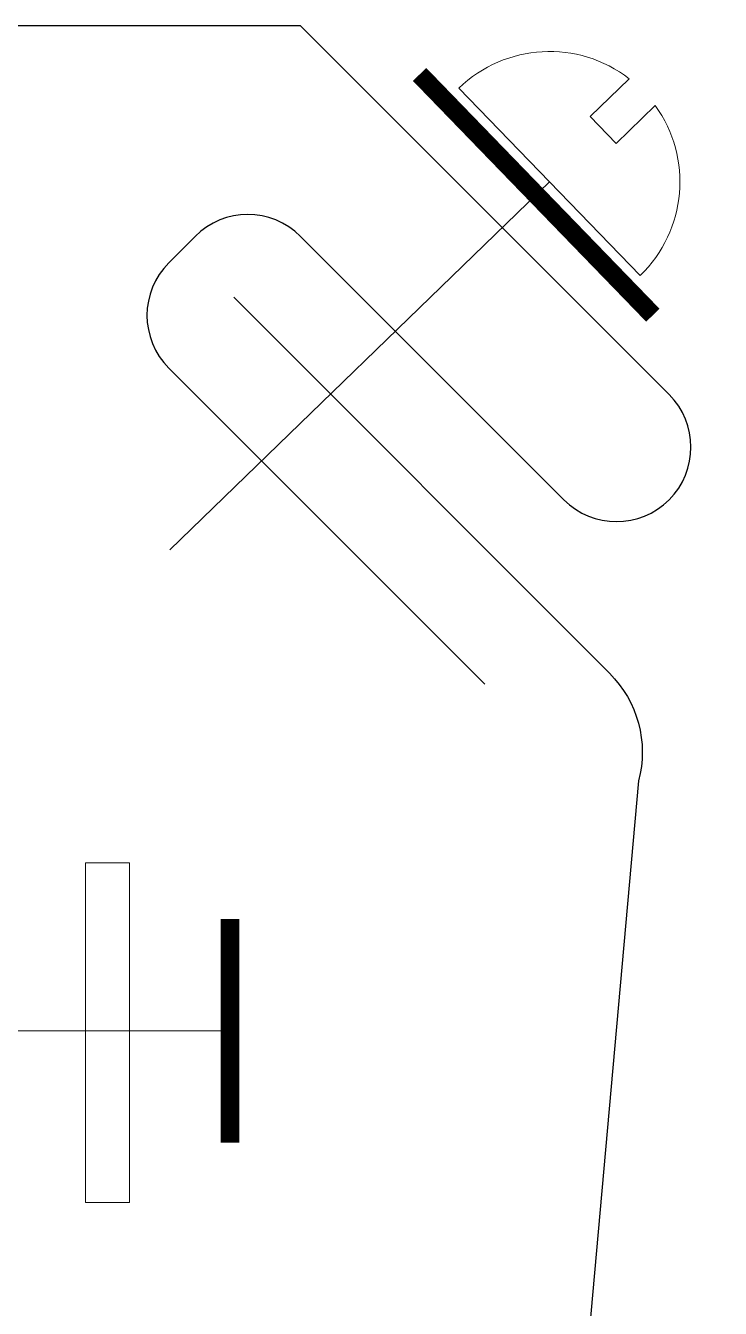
# Model space of a CAD drawing. Header units: inches. Extents: x 0 to 1042, y 0 to 126.
# Drawn here: x 687.67 to 688.789, y 93.768 to 95.834 of the extents above; entities that cross this region are included whole.
import ezdxf

# ---------------------------------------------------------------- set-up
doc = ezdxf.new("R2010")
doc.units = ezdxf.units.IN
doc.header["$MEASUREMENT"] = 0
doc.linetypes.add('CENTER2', pattern=[1.125, 0.75, -0.125, 0.125, -0.125])
doc.layers.add('BP Metal', color=7, linetype='Continuous', true_color=0x803345)
doc.layers.add('BP Others', color=190, linetype='Continuous', lineweight=0)

msp = doc.modelspace()

# ---------------------------------------------------------------- linework, layer by layer
at = {"layer": 'BP Metal'}
for p, q in [((688.1124, 95.8337), (685.8274, 95.8337)), ((688.7064, 95.2398), (688.1124, 95.8337)), ((687.9003, 95.4519), (687.9427, 95.4943)), ((688.1124, 95.4943), (688.5367, 95.0701))]:
    msp.add_line(p, q, dxfattribs=at)
at = {"layer": 'BP Metal', "flags": 128}
msp.add_lwpolyline([(688.0049, 95.3962), (688.6104, 94.7906, -0.267222), (688.6572, 94.6172), (688.0303, 87.611), (690.3887, 87.611)], format="xyb", dxfattribs=at)
msp.add_lwpolyline([(688.4094, 94.7731), (687.9003, 95.2822)], dxfattribs=at)
at = {"layer": 'BP Metal'}
for centre, start, end in [((688.0276, 95.4095), 45, 135), ((687.9852, 95.3671), 135, 225), ((688.6216, 95.1549), 315, 45), ((688.6216, 95.1549), 225, 315)]:
    msp.add_arc(centre, 0.12, start, end, dxfattribs=at)
at = {"layer": 'BP Others'}
for p, q in [((688.6422, 95.7483), (688.5792, 95.6872)), ((688.66, 95.4313), (688.3677, 95.733)), ((688.684, 95.7052), (688.6209, 95.6441)), ((688.6209, 95.6441), (688.5792, 95.6872)), ((688.5138, 95.5821), (687.9018, 94.9892))]:
    msp.add_line(p, q, dxfattribs=at)
at = {"layer": 'BP Others', "linetype": 'CENTER2'}
msp.add_line((687.9989, 94.2145), (686.6189, 94.2145), dxfattribs=at)
at = {"layer": 'BP Others', "const_width": 0.03}
for points in [[(688.6802, 95.3673), (688.3044, 95.7552)], [(687.9989, 94.0345), (687.9989, 94.3945)]]:
    msp.add_lwpolyline(points, dxfattribs=at)
at = {"layer": 'BP Others'}
msp.add_lwpolyline([(687.7664, 94.4855), (687.837, 94.4855), (687.837, 93.9383), (687.7664, 93.9383)], close=True, dxfattribs=at)
for start, end in [(52.3038, 134.0906), (314.0906, 35.8774)]:
    msp.add_arc((688.5138, 95.5821), 0.21, start, end, dxfattribs=at)

doc.saveas('drawing.dxf')
